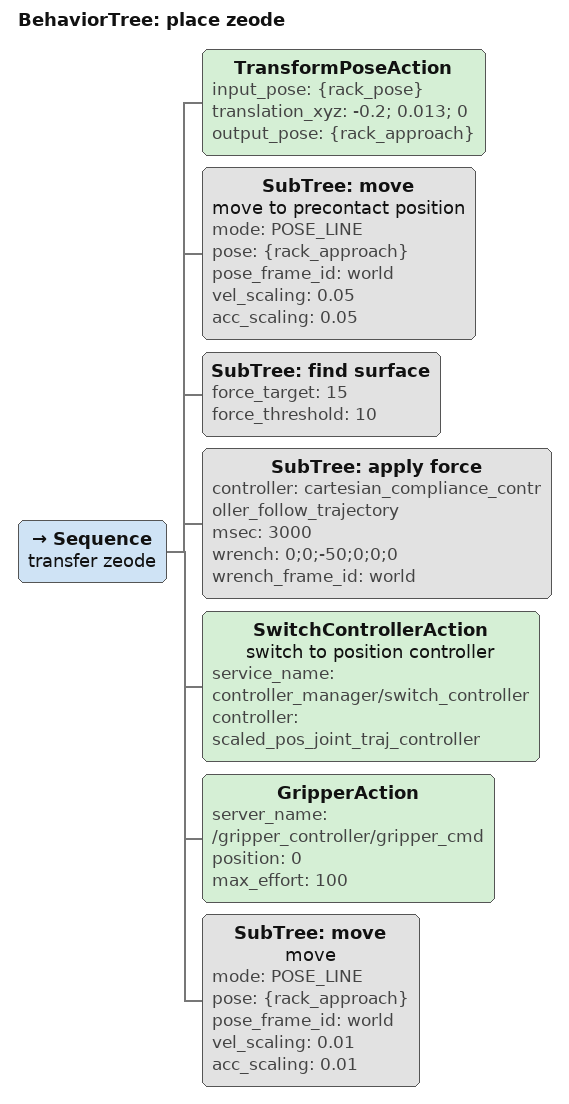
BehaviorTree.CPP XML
<root>
    <!--
    inputs:
        - rack_pose
  -->
    <BehaviorTree ID="place zeode">
        <Sequence name="transfer zeode">

             <TransformPoseAction
                input_pose="{rack_pose}"
                translation_xyz="-0.2; 0.013; 0"
                output_pose="{rack_approach}"
            />

            <!--TransformPoseAction
                input_pose="{rack_pose}"
                translation_xyz="-0.05;0;0"
                output_pose="{zeode_find_surface}"
            /-->

            <SubTree
                ID="move"
                name="move to precontact position"
                mode="POSE_LINE"
                pose="{rack_approach}"
                pose_frame_id="world"
                vel_scaling="0.05"
                acc_scaling="0.05"
            />

            <SubTree
                ID="find surface"
                force_target="15"
                force_threshold="10"
            />

            <SubTree
                ID="apply force"
                controller="cartesian_compliance_controller_follow_trajectory"
                msec="3000"
                wrench="0;0;-50;0;0;0"
                wrench_frame_id="world"
            />

            <!-- switch back to joint traj ctrl -->
            <SwitchControllerAction
                name="switch to position controller"
                service_name="controller_manager/switch_controller"
                controller="scaled_pos_joint_traj_controller"
            />

            <GripperAction
                server_name="/gripper_controller/gripper_cmd"
                position="0"
                max_effort="100"
            />

            <SubTree
                ID="move"
                name="move"
                mode="POSE_LINE"
                pose="{rack_approach}"
                pose_frame_id="world"
                vel_scaling="0.01"
                acc_scaling="0.01"
            />

        </Sequence>
    </BehaviorTree>

</root>
